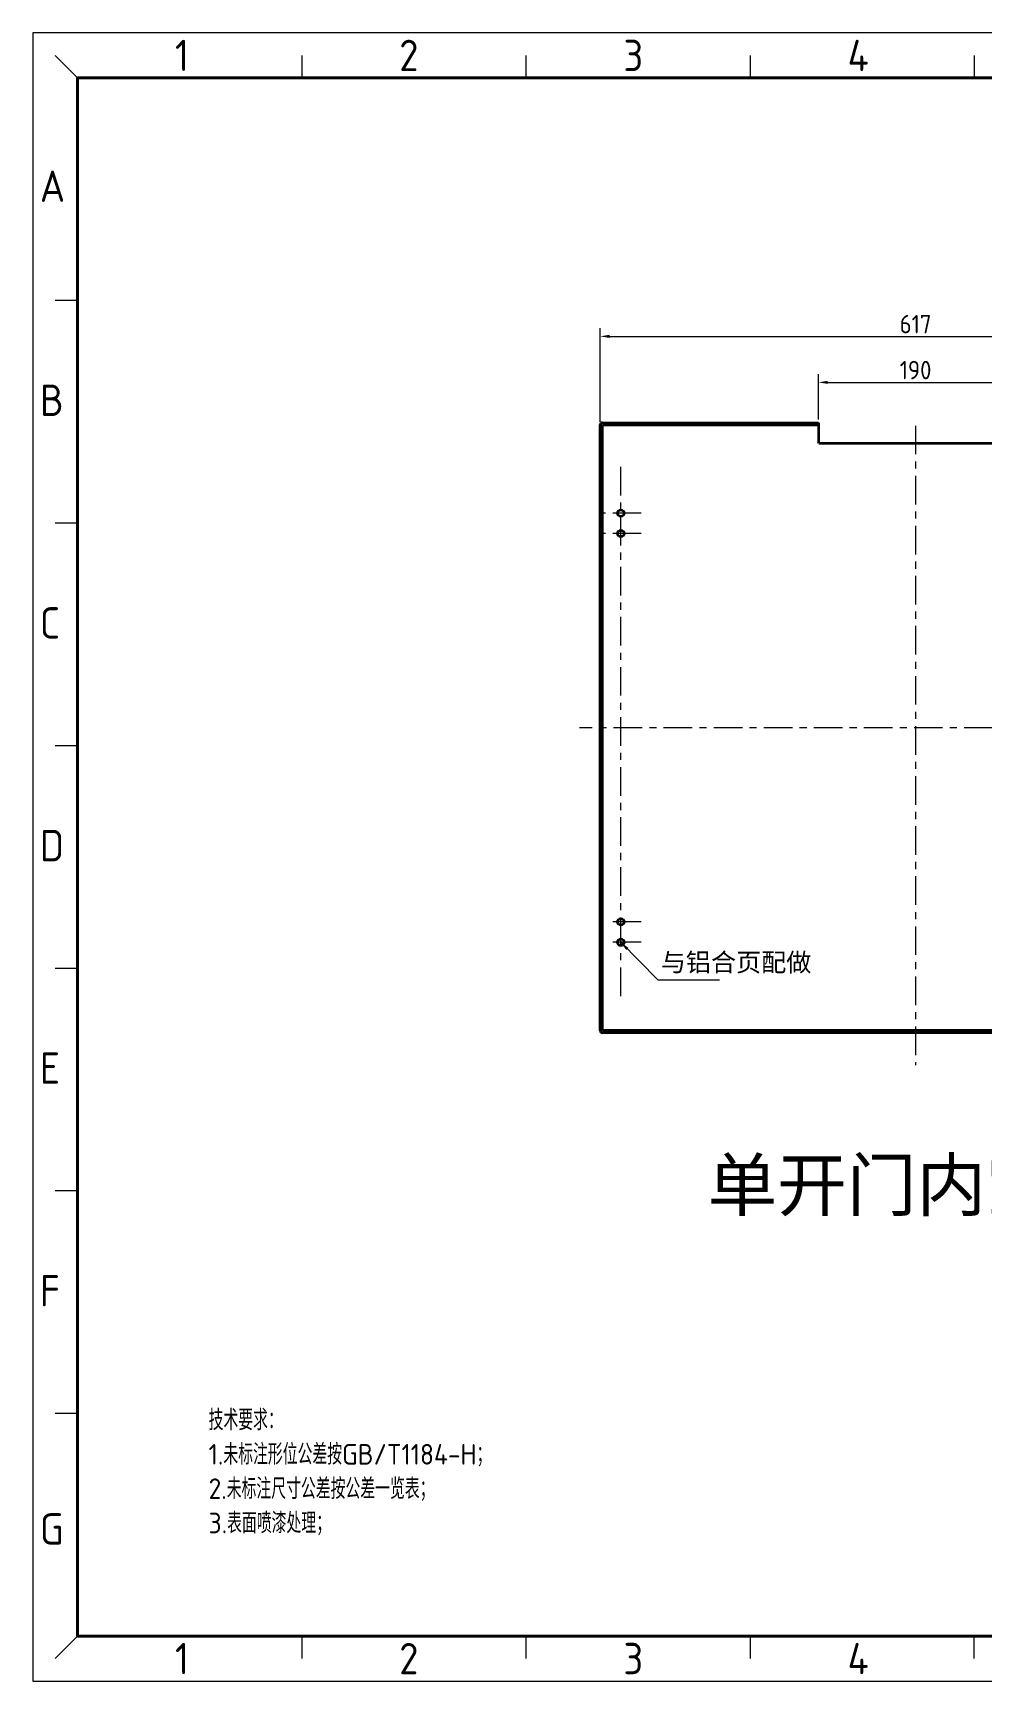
# Model space of a CAD drawing. Header units: millimetres. Extents: x 308 to 12422, y -7027 to -5414.
# Drawn here: x 3579 to 4506, y -7027 to -5414 of the extents above; entities that cross this region are included whole.
import ezdxf

# ---------------------------------------------------------------- set-up
doc = ezdxf.new("R2010")
doc.units = ezdxf.units.MM
doc.linetypes.add('CENTER', pattern=[7, 4, -1, 1, -1])
for name, color, linetype, lineweight in [('中心线', 10, 'CENTER', 13), ('尺寸线', 2, 'Continuous', 13), ('粗实线', 7, 'Continuous', 35), ('细实线', 7, 'Continuous', 13)]:
    doc.layers.add(name, color=color, linetype=linetype, lineweight=lineweight)
doc.styles.add('chulayer', font='txt.shx', dxfattribs={"bigfont": 'gbcbig.shx'})
doc.styles.get("Standard").update_dxf_attribs({"font": 'ISOCP.SHX', "bigfont": 'GBCBIG.SHX'})
doc.dimstyles.new('国标$0', dxfattribs={"dimtxt": 2.2, "dimasz": 1.2, "dimexe": 1, "dimexo": 0.4, "dimgap": 0.4, "dimtad": 1, "dimzin": 1, "dimdsep": 46, "dimtxsty": 'Standard', "dimcen": 0, "dimclrd": 256, "dimclre": 256, "dimclrt": 256, "dimadec": 0, "dimazin": 0, "dimtp": 0.1, "dimtm": 0.1, "dimtfac": 0.71, "dimtmove": 1, "dimatfit": 3, "dimfxl": 1, "dimlwd": -1, "dimlwe": -1, "dimarcsym": 1})
doc.dimstyles.new('国标$7', dxfattribs={"dimtxt": 2.2, "dimasz": 1.2, "dimexe": 1, "dimexo": 0.4, "dimgap": 0.4, "dimtad": 1, "dimzin": 1, "dimdsep": 46, "dimtxsty": 'Standard', "dimcen": 0, "dimclrd": 256, "dimclre": 256, "dimclrt": 256, "dimadec": 0, "dimazin": 0, "dimtp": 0.1, "dimtm": 0.1, "dimtfac": 0.71, "dimtmove": 0, "dimatfit": 3, "dimfxl": 1, "dimlwd": -1, "dimlwe": -1, "dimarcsym": 1})

# ---------------------------------------------------------------- blocks, each defined once
blk = doc.blocks.new('*D21')
at = {"layer": 'Defpoints', "color": 0}
for p in [(4537.4, -5755.7), (4347.4, -5795.2), (4537.4, -5797.2)]:
    blk.add_point(p, dxfattribs=at)
at = {"layer": '尺寸线'}
for p, q in [((4347.4, -5792.2), (4347.4, -5747.7)), ((4356.4, -5755.7), (4528.4, -5755.7)), ((4537.4, -5794.2), (4537.4, -5747.7))]:
    blk.add_line(p, q, dxfattribs=at)
for points in [[(4356.4, -5754.2), (4356.4, -5757.2), (4347.4, -5755.7)], [(4528.4, -5757.2), (4528.4, -5754.2), (4537.4, -5755.7)]]:
    blk.add_solid(points, dxfattribs=at)
at = {"layer": '尺寸线', "insert": (4442.4, -5743.7), "char_height": 18, "attachment_point": 5}
blk.add_mtext('190', dxfattribs=at)
blk = doc.blocks.new('*D22')
at = {"layer": 'Defpoints', "color": 0}
for p in [(4750.9, -5710.7), (4133.9, -5797.2), (4750.9, -5797.2)]:
    blk.add_point(p, dxfattribs=at)
at = {"layer": '尺寸线'}
for p, q in [((4133.9, -5794.2), (4133.9, -5702.7)), ((4750.9, -5794.2), (4750.9, -5702.7)), ((4142.9, -5710.7), (4741.9, -5710.7))]:
    blk.add_line(p, q, dxfattribs=at)
for points in [[(4142.9, -5709.2), (4142.9, -5712.2), (4133.9, -5710.7)], [(4741.9, -5712.2), (4741.9, -5709.2), (4750.9, -5710.7)]]:
    blk.add_solid(points, dxfattribs=at)
at = {"layer": '尺寸线', "insert": (4442.4, -5698.7), "char_height": 18, "attachment_point": 5}
blk.add_mtext('617', dxfattribs=at)

msp = doc.modelspace()

# ---------------------------------------------------------------- linework, layer by layer
at = {"layer": '中心线', "ltscale": 7}
for p, q in [((4442.4, -5798.1), (4442.4, -6424.1)), ((4153.9, -6356.3), (4153.9, -5834.5)), ((4174, -5883.7), (4133.8, -5883.7)), ((4174, -5903.7), (4133.8, -5903.7)), ((4762.9, -6093.7), (4113.7, -6093.7)), ((4174, -6283.7), (4140.4, -6283.7)), ((4174, -6303.7), (4140.2, -6303.7))]:
    msp.add_line(p, q, dxfattribs=at)
at = {"layer": '粗实线'}
for p, q in [((4133.9, -6390.2), (4133.9, -5797.2)), ((4135.9, -5795.2), (4347.4, -5795.2)), ((4135.9, -6390.2), (4135.9, -5797.2)), ((4135.9, -5797.2), (4347.4, -5797.2)), ((4347.4, -5795.2), (4347.4, -5797.2)), ((4347.4, -5797.2), (4347.4, -5814.7)), ((4347.9, -5815.2), (4347.4, -5814.7)), ((4347.9, -5815.2), (4536.9, -5815.2)), ((4748.9, -6390.2), (4135.9, -6390.2)), ((4748.9, -6392.2), (4135.9, -6392.2))]:
    msp.add_line(p, q, dxfattribs=at)
for centre in [(4153.9, -5883.7), (4153.9, -5903.7), (4153.9, -6283.7), (4153.9, -6303.7)]:
    msp.add_circle(centre, 3.25, dxfattribs=at)
for centre, start, end in [((4135.9, -5797.2), 90, 180), ((4135.9, -6390.2), 180, 270)]:
    msp.add_arc(centre, 2, start, end, dxfattribs=at)
at = {"layer": '细实线'}
for p, q in [((3578.7, -5413.8), (3578.7, -7026.7)), ((5859.9, -5413.8), (3578.7, -5413.8)), ((3622.3, -5457.6), (3600.3, -5435.7)), ((3841.7, -5435.7), (3841.7, -5457.6)), ((4061.1, -5435.7), (4061.1, -5457.6)), ((4280.5, -5435.7), (4280.5, -5457.6)), ((4499.9, -5435.7), (4499.9, -5457.6)), ((3622.3, -5675.5), (3600.3, -5675.5)), ((3622.3, -5893.4), (3600.3, -5893.4)), ((3622.3, -6111.3), (3600.3, -6111.3)), ((3622.3, -6329.2), (3600.3, -6329.2)), ((3622.3, -6547.1), (3600.3, -6547.1)), ((3622.3, -6764.9), (3600.3, -6764.9)), ((3622.3, -6982.8), (3600.3, -7004.8)), ((3841.7, -6982.8), (3841.7, -7004.8)), ((4061.1, -6982.8), (4061.1, -7004.8)), ((4280.5, -6982.8), (4280.5, -7004.8)), ((4499.9, -7004.8), (4499.9, -6982.8)), ((3578.7, -7026.7), (5859.9, -7026.7))]:
    msp.add_line(p, q, dxfattribs=at)
at = {"layer": '细实线', "lineweight": 40}
for p, q in [((5816.3, -5457.6), (3622.3, -5457.6)), ((3622.3, -5457.6), (3622.3, -6982.8)), ((3622.3, -6982.8), (5816.3, -6982.8))]:
    msp.add_line(p, q, dxfattribs=at)

# ---------------------------------------------------------------- texts
at = {"layer": '尺寸线', "attachment_point": 1, "style": 'chulayer'}
for s, insert, char_height, width in [('{\\fSimSun|b0|i0|c134|p2;与铝合页配做}', (4193.1, -6314.3), 18, 220.727), ('{\\fSimSun|b0|i0|c134|p2;单开门内空宽620*高度600}', (4238.8, -6516.2), 50, 1123.693)]:
    msp.add_mtext(s, dxfattribs=dict(at, insert=insert, char_height=char_height, width=width))
at = {"layer": '细实线'}
for s, p in [('1', (3717.7, -5451.1)), ('2', (3937.1, -5451.1)), ('3', (4156.5, -5451.1)), ('4', (4375.9, -5451.1)), ('A', (3585.4, -5579.1)), ('B', (3585.4, -5788.6)), ('C', (3585.4, -6006.5)), ('D', (3585.4, -6224.4)), ('E', (3585.4, -6442.2)), ('F', (3585.4, -6660.1)), ('G', (3585.4, -6893.2)), ('1', (3717.7, -7020.1)), ('2', (3937.1, -7020.1)), ('3', (4156.5, -7020.1)), ('4', (4375.9, -7020.1))]:
    msp.add_text(s, height=30.7, dxfattribs=at).set_placement(p)
at = {"layer": '细实线', "insert": (3750.6, -6761.1), "char_height": 20.17, "width": 335.168, "attachment_point": 1}
msp.add_mtext('技术要求：\\P1.未标注形位公差按GB/T1184-H；\\P2.未标注尺寸公差按公差一览表；\\P3.表面喷漆处理；', dxfattribs=at)

# ---------------------------------------------------------------- dimensions: what is measured, and where the dimension line sits
at = {"layer": '尺寸线'}
for base, p1, p2, picture, middle in [((4750.9, -5710.7), (4133.9, -5797.2), (4750.9, -5797.2), '*D22', (4442.4, -5698.7)), ((4537.4, -5755.7), (4347.4, -5795.2), (4537.4, -5797.2), '*D21', (4442.4, -5743.7))]:
    dim = msp.add_linear_dim(base=base, p1=p1, p2=p2, dimstyle='国标$0', override={"dimtxt": 18, "dimasz": 9, "dimexe": 8, "dimexo": 3, "dimgap": 3, "dimdec": 0}, dxfattribs=at)
    dim.commit()
    dim.dimension.update_dxf_attribs({"geometry": picture, "text_midpoint": middle})

# ---------------------------------------------------------------- leaders
msp.add_leader([(4153.9, -6303.7), (4190.2, -6340.4), (4250.6, -6340.4)], dimstyle='国标$7', override={"dimtxt": 18, "dimasz": 9, "dimexe": 8, "dimexo": 3, "dimgap": 3, "dimdec": 0, "dimtmove": 1}, dxfattribs=at)

doc.saveas('drawing.dxf')
